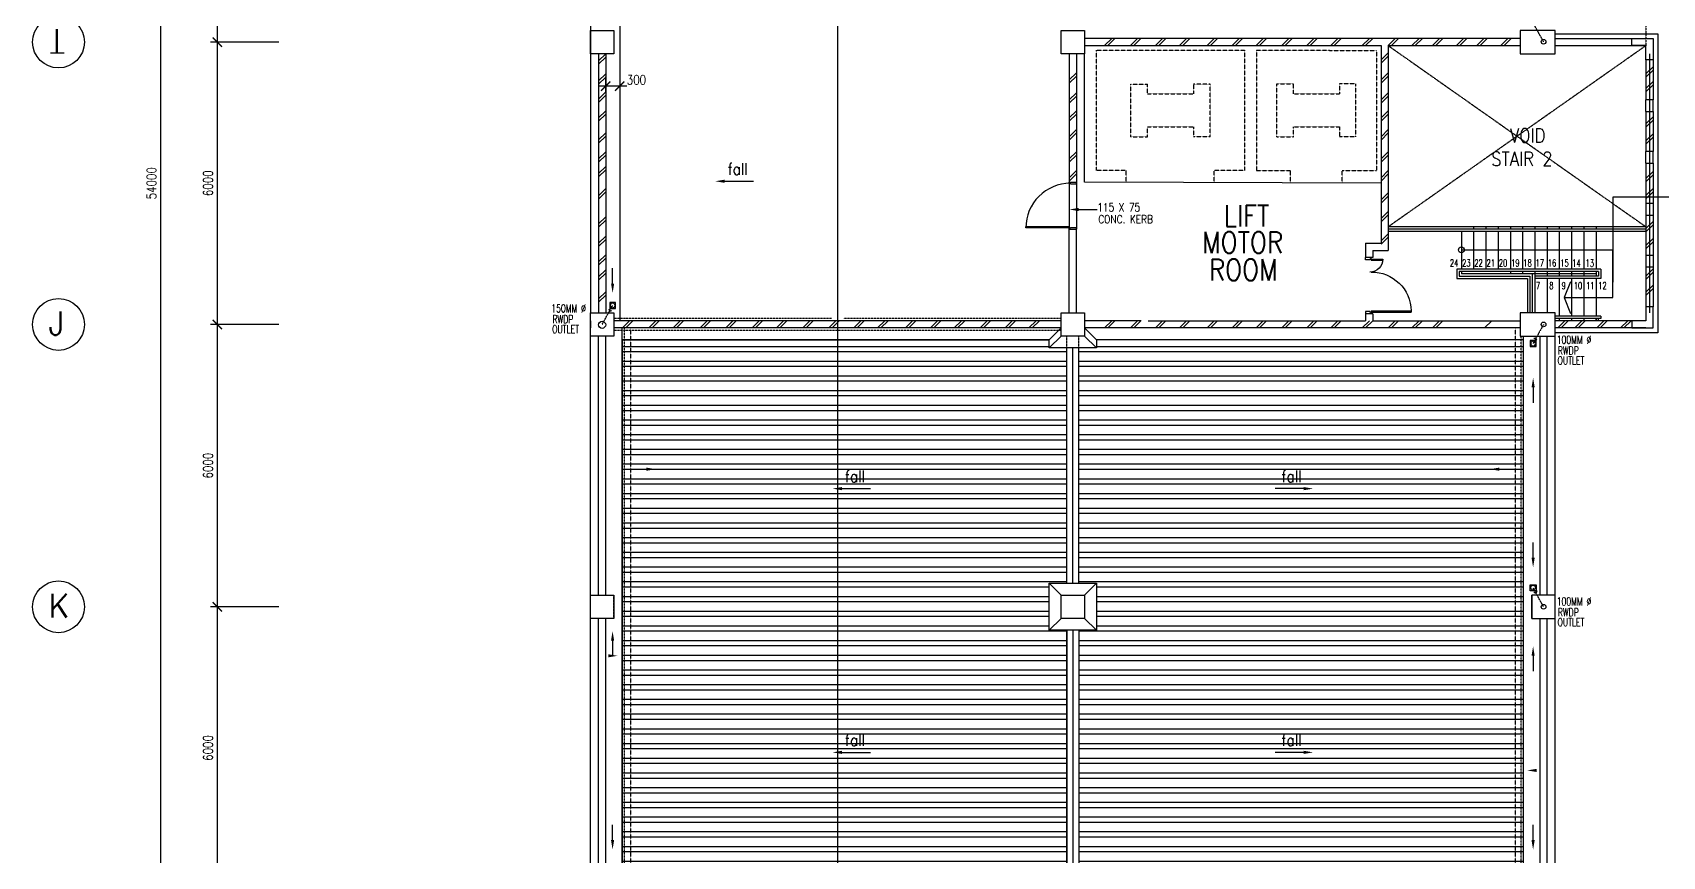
# Model space of a CAD drawing. Extents: x 2687779 to 2997471, y -863049 to -631414.
# Drawn here: x 2878404 to 2913029, y -825728 to -808222 of the extents above; entities that cross this region are included whole.
import ezdxf

# ---------------------------------------------------------------- set-up
doc = ezdxf.new("R2010")
doc.units = 0
doc.header["$LTSCALE"] = 10
doc.header["$MEASUREMENT"] = 0
doc.header["$PDMODE"] = 34
for name, pattern in [('DASHED', [0.75, 0.5, -0.25]), ('DIVIDE', [1.25, 0.5, -0.25, 0, -0.25, 0, -0.25]), ('HIDDEN', [0.375, 0.25, -0.125]), ('HIDDEN2', [0.1875, 0.125, -0.0625])]:
    doc.linetypes.add(name, pattern=pattern)
doc.layers.get('0').update_dxf_attribs({"linetype": 'CONTINUOUS'})
doc.layers.get('DEFPOINTS').update_dxf_attribs({"linetype": 'CONTINUOUS'})
for name, color, linetype in [('BEAM', 1, 'HIDDEN'), ('COL', 3, 'CONTINUOUS'), ('CORE-9', 7, 'CONTINUOUS'), ('DIM', 7, 'CONTINUOUS'), ('DR', 7, 'CONTINUOUS'), ('FIT', 5, 'CONTINUOUS'), ('FLASH', 35, 'CONTINUOUS'), ('GRID-T', 7, 'CONTINUOUS'), ('H', 1, 'CONTINUOUS'), ('hatch', 7, 'CONTINUOUS'), ('hatchb', 251, 'CONTINUOUS'), ('LINE', 7, 'CONTINUOUS'), ('PIPE', 5, 'DIVIDE'), ('R25', 5, 'CONTINUOUS'), ('rail', 1, 'CONTINUOUS'), ('ROOF', 7, 'CONTINUOUS'), ('RWDP', 145, 'CONTINUOUS'), ('SPEC', 7, 'CONTINUOUS'), ('stair', 7, 'CONTINUOUS'), ('T25', 7, 'CONTINUOUS'), ('T50', 3, 'CONTINUOUS'), ('WALL', 2, 'CONTINUOUS'), ('WIN', 5, 'CONTINUOUS')]:
    doc.layers.add(name, color=color, linetype=linetype)
doc.styles.add('ROMANS', font='romans.shx', dxfattribs={"width": 0.8, "height": 100})
doc.styles.get("Standard").update_dxf_attribs({"font": 'ROMANS.SHX'})
doc.dimstyles.new('STANDARD$0', dxfattribs={"dimscale": 0, "dimtxt": 8, "dimasz": 6, "dimexe": 1, "dimexo": 1, "dimgap": 3, "dimtad": 1, "dimdec": 0, "dimlfac": -1, "dimrnd": 1, "dimzin": 0, "dimdsep": 46, "dimtxsty": 'Standard', "dimcen": 0, "dimclrd": 5, "dimclre": 250, "dimadec": 0, "dimazin": 0, "dimtfac": 1, "dimtdec": 4, "dimtofl": 0, "dimtmove": 0, "dimatfit": 3, "dimfxl": 1, "dimtolj": 1, "dimtzin": 0, "dimarcsym": 0})
pattern_1 = [(0, (0, 0), (1e-13, 312.5), []), (0, (110.5, 110.5), (1e-13, 312.5), [])]

# ---------------------------------------------------------------- blocks, each defined once
blk = doc.blocks.new('_ARCHTICK')
at = {"color": 0, "linetype": 'ByBlock', "const_width": 0.15}
blk.add_lwpolyline([(-0.5, -0.5), (0.5, 0.5)], dxfattribs=at)
blk = doc.blocks.new('*D93')
at = {"layer": 'DEFPOINTS', "color": 0, "transparency": 16777216}
for p in [(2881131, -784424), (2883030, -784424), (2883030, -838424)]:
    blk.add_point(p, dxfattribs=at)
at = {"layer": 'DIM', "color": 7, "lineweight": -2, "transparency": 16777216}
for p, q in [((2882880, -784424), (2880981, -784424)), ((2881131, -838574), (2881131, -784274)), ((2882880, -838424), (2880981, -838424))]:
    blk.add_line(p, q, dxfattribs=at)
at = {"layer": 'DIM', "color": 7, "lineweight": -2, "transparency": 16777216, "xscale": 200, "yscale": 200, "zscale": 200}
for p, rotation in [((2881131, -784424), 90), ((2881131, -838424), 270)]:
    blk.add_blockref('_ARCHTICK', p, dxfattribs=dict(at, rotation=rotation))
at = {"layer": 'DIM', "color": 7, "transparency": 16777216, "insert": (2880931, -811424), "char_height": 200, "attachment_point": 5, "rotation": 90, "style": 'ROMANS'}
blk.add_mtext('\\A1;54000', dxfattribs=at)
blk = doc.blocks.new('*D96')
at = {"layer": 'DEFPOINTS', "color": 0, "transparency": 16777216}
for p in [(2882331, -820424), (2883788, -820424), (2883788, -826424)]:
    blk.add_point(p, dxfattribs=at)
at = {"layer": 'DIM', "color": 7, "lineweight": -2, "transparency": 16777216}
for p, q in [((2883638, -820424), (2882181, -820424)), ((2882331, -826574), (2882331, -820274)), ((2883638, -826424), (2882181, -826424))]:
    blk.add_line(p, q, dxfattribs=at)
at = {"layer": 'DIM', "color": 7, "lineweight": -2, "transparency": 16777216, "xscale": 200, "yscale": 200, "zscale": 200}
for p, rotation in [((2882331, -820424), 90), ((2882331, -826424), 270)]:
    blk.add_blockref('_ARCHTICK', p, dxfattribs=dict(at, rotation=rotation))
at = {"layer": 'DIM', "color": 7, "transparency": 16777216, "insert": (2882131, -823424), "char_height": 200, "attachment_point": 5, "rotation": 90, "style": 'ROMANS'}
blk.add_mtext('\\A1;6000', dxfattribs=at)
blk = doc.blocks.new('*D97')
at = {"layer": 'DEFPOINTS', "color": 0, "transparency": 16777216}
for p in [(2882331, -814424), (2883788, -814424), (2883788, -820424)]:
    blk.add_point(p, dxfattribs=at)
at = {"layer": 'DIM', "color": 7, "lineweight": -2, "transparency": 16777216}
for p, q in [((2882331, -820574), (2882331, -814274)), ((2883638, -814424), (2882181, -814424)), ((2883638, -820424), (2882181, -820424))]:
    blk.add_line(p, q, dxfattribs=at)
at = {"layer": 'DIM', "color": 7, "lineweight": -2, "transparency": 16777216, "xscale": 200, "yscale": 200, "zscale": 200}
for p, rotation in [((2882331, -814424), 90), ((2882331, -820424), 270)]:
    blk.add_blockref('_ARCHTICK', p, dxfattribs=dict(at, rotation=rotation))
at = {"layer": 'DIM', "color": 7, "transparency": 16777216, "insert": (2882131, -817424), "char_height": 200, "attachment_point": 5, "rotation": 90, "style": 'ROMANS'}
blk.add_mtext('\\A1;6000', dxfattribs=at)
blk = doc.blocks.new('*D98')
at = {"layer": 'DEFPOINTS', "color": 0, "transparency": 16777216}
for p in [(2882331, -808424), (2883788, -808424), (2883788, -814424)]:
    blk.add_point(p, dxfattribs=at)
at = {"layer": 'DIM', "color": 7, "lineweight": -2, "transparency": 16777216}
for p, q in [((2883638, -808424), (2882181, -808424)), ((2882331, -814574), (2882331, -808274)), ((2883638, -814424), (2882181, -814424))]:
    blk.add_line(p, q, dxfattribs=at)
at = {"layer": 'DIM', "color": 7, "lineweight": -2, "transparency": 16777216, "xscale": 200, "yscale": 200, "zscale": 200}
for p, rotation in [((2882331, -808424), 90), ((2882331, -814424), 270)]:
    blk.add_blockref('_ARCHTICK', p, dxfattribs=dict(at, rotation=rotation))
at = {"layer": 'DIM', "color": 7, "transparency": 16777216, "insert": (2882131, -811424), "char_height": 200, "attachment_point": 5, "rotation": 90, "style": 'ROMANS'}
blk.add_mtext('\\A1;6000', dxfattribs=at)
blk = doc.blocks.new('*D99')
at = {"layer": 'DEFPOINTS', "color": 0, "transparency": 16777216}
for p in [(2882331, -802424), (2883788, -802424), (2883788, -808424)]:
    blk.add_point(p, dxfattribs=at)
at = {"layer": 'DIM', "color": 7, "lineweight": -2, "transparency": 16777216}
for p, q in [((2883638, -802424), (2882181, -802424)), ((2882331, -808574), (2882331, -802274)), ((2883638, -808424), (2882181, -808424))]:
    blk.add_line(p, q, dxfattribs=at)
at = {"layer": 'DIM', "color": 7, "lineweight": -2, "transparency": 16777216, "xscale": 200, "yscale": 200, "zscale": 200}
for p, rotation in [((2882331, -802424), 90), ((2882331, -808424), 270)]:
    blk.add_blockref('_ARCHTICK', p, dxfattribs=dict(at, rotation=rotation))
at = {"layer": 'DIM', "color": 7, "transparency": 16777216, "insert": (2882131, -805424), "char_height": 200, "attachment_point": 5, "rotation": 90, "style": 'ROMANS'}
blk.add_mtext('\\A1;6000', dxfattribs=at)
blk = doc.blocks.new('*D145')
at = {"layer": 'DEFPOINTS', "color": 0, "transparency": 16777216}
for p in [(2890579, -809013), (2890879, -809013), (2890579, -809361)]:
    blk.add_point(p, dxfattribs=at)
at = {"layer": 'DIM', "color": 7, "lineweight": -2, "transparency": 16777216}
for p, q in [((2890579, -809163), (2890579, -809511)), ((2890879, -809163), (2890879, -809511)), ((2891029, -809361), (2890429, -809361))]:
    blk.add_line(p, q, dxfattribs=at)
at = {"layer": 'DIM', "color": 7, "lineweight": -2, "transparency": 16777216, "xscale": 200, "yscale": 200, "zscale": 200, "rotation": 180}
blk.add_blockref('_ARCHTICK', (2890579, -809361), dxfattribs=at)
at = {"layer": 'DIM', "color": 7, "lineweight": -2, "transparency": 16777216, "xscale": 200, "yscale": 200, "zscale": 200}
blk.add_blockref('_ARCHTICK', (2890879, -809361), dxfattribs=at)
at = {"layer": 'DIM', "color": 7, "transparency": 16777216, "insert": (2891233, -809227), "char_height": 200, "attachment_point": 5, "style": 'ROMANS'}
blk.add_mtext('\\A1;300', dxfattribs=at)
blk = doc.blocks.new('100FT')
at = {"layer": 'PIPE', "linetype": 'Continuous'}
blk.add_circle((0, 0), 50, dxfattribs=at)
blk = doc.blocks.new('A$C7CE3714C')
at = {"layer": 'FIT'}
blk.add_lwpolyline([(0, 0), (126, 0), (126, 126), (0, 126)], close=True, dxfattribs=at)
at = {"layer": 'FIT', "xscale": -1}
blk.add_blockref('100FT', (63, 66), dxfattribs=at)
blk = doc.blocks.new('D1200')
at = {"layer": 'DR', "color": 7}
for p, q in [((37, 115), (37, 965)), ((62, 115), (62, 965)), ((1138, 115), (1138, 364)), ((1163, 115), (1163, 365)), ((0, 115), (37, 115)), ((37, 115), (37, 90)), ((62, 115), (37, 115)), ((37, 90), (50, 90)), ((50, 90), (50, 0)), ((1138, 115), (1163, 115)), ((1150, 90), (1150, 0)), ((1150, 90), (1163, 90)), ((1163, 115), (1163, 90)), ((1163, 115), (1200, 115))]:
    blk.add_line(p, q, dxfattribs=at)
blk.add_arc((1163, 90), 275, 90, 180, dxfattribs=at)
at = {"layer": 'WIN', "color": 7}
for p, q in [((62, 965), (37, 965)), ((62, 965), (62, 965)), ((50, 0), (0, 0)), ((1150, 0), (1200, 0))]:
    blk.add_line(p, q, dxfattribs=at)
blk.add_arc((50, 125), 840, 359.3227, 89.147, dxfattribs=at)

msp = doc.modelspace()

# ---------------------------------------------------------------- hatches: boundary and pattern name
at = {"layer": 'hatch'}
h = msp.add_hatch(dxfattribs=at)
h.set_pattern_fill('STEEL', color=8, scale=2500, angle=315, style=0)
h.set_pattern_definition(pattern_1)
edge = h.paths.add_edge_path()
edge.add_line((2900379.5, -819924.1), (2900379.5, -814924.1))
edge.add_line((2900379.5, -814924.1), (2900004.5, -814924.1))
edge.add_line((2900004.5, -814924.1), (2900004.5, -814749.1))
edge.add_line((2900004.5, -814749.1), (2890929.5, -814749.1))
edge.add_line((2890929.5, -814749.1), (2890929.5, -838099.1))
edge.add_line((2890929.5, -838099.1), (2900004.5, -838099.1))
edge.add_line((2900004.5, -838099.1), (2900004.5, -837924.1))
edge.add_line((2900004.5, -837924.1), (2900379.5, -837924.1))
edge.add_line((2900379.5, -837924.1), (2900379.5, -832924.1))
edge.add_line((2900379.5, -832924.1), (2900004.5, -832924.1))
edge.add_line((2900004.5, -832924.1), (2900004.5, -831924.1))
edge.add_line((2900004.5, -831924.1), (2900379.5, -831924.1))
edge.add_line((2900379.5, -831924.1), (2900379.5, -826924.1))
edge.add_line((2900379.5, -826924.1), (2900004.5, -826924.1))
edge.add_line((2900004.5, -826924.1), (2900004.5, -825924.1))
edge.add_line((2900004.5, -825924.1), (2900379.5, -825924.1))
edge.add_line((2900379.5, -825924.1), (2900379.5, -820924.1))
edge.add_line((2900379.5, -820924.1), (2900004.5, -820924.1))
edge.add_line((2900004.5, -820924.1), (2900004.5, -819924.1))
edge.add_line((2900004.5, -819924.1), (2900379.5, -819924.1))
edge.add_line((2900379.5, -819924.1), (2900379.5, -814924.1))
h = msp.add_hatch(dxfattribs=at)
h.set_pattern_fill('STEEL', color=8, scale=2500, angle=315, style=0)
h.set_pattern_definition(pattern_1)
edge = h.paths.add_edge_path()
edge.add_line((2900629.5, -819924.1), (2900629.5, -814924.1))
edge.add_line((2900629.5, -814924.1), (2901004.5, -814924.1))
edge.add_line((2901004.5, -814924.1), (2901004.5, -814749.1))
edge.add_line((2901004.5, -814749.1), (2910079.5, -814749.1))
edge.add_line((2910079.5, -814749.1), (2910079.5, -838099.1))
edge.add_line((2910079.5, -838099.1), (2901004.5, -838099.1))
edge.add_line((2901004.5, -838099.1), (2901004.5, -837924.1))
edge.add_line((2901004.5, -837924.1), (2900629.5, -837924.1))
edge.add_line((2900629.5, -837924.1), (2900629.5, -832924.1))
edge.add_line((2900629.5, -832924.1), (2901004.5, -832924.1))
edge.add_line((2901004.5, -832924.1), (2901004.5, -831924.1))
edge.add_line((2901004.5, -831924.1), (2900629.5, -831924.1))
edge.add_line((2900629.5, -831924.1), (2900629.5, -826924.1))
edge.add_line((2900629.5, -826924.1), (2901004.5, -826924.1))
edge.add_line((2901004.5, -826924.1), (2901004.5, -825924.1))
edge.add_line((2901004.5, -825924.1), (2900629.5, -825924.1))
edge.add_line((2900629.5, -825924.1), (2900629.5, -820924.1))
edge.add_line((2900629.5, -820924.1), (2901004.5, -820924.1))
edge.add_line((2901004.5, -820924.1), (2901004.5, -819924.1))
edge.add_line((2901004.5, -819924.1), (2900629.5, -819924.1))
edge.add_line((2900629.5, -819924.1), (2900629.5, -814924.1))

# ---------------------------------------------------------------- linework, layer by layer
at = {"color": 7}
msp.add_line((2900629.5, -811981.8), (2901018.4, -811981.8), dxfattribs=at)
for p, q in [((2911976.6, -813854.1), (2911976.6, -812839.2)), ((2910942.5, -813854.1), (2911976.6, -813854.1))]:
    msp.add_line(p, q)
at = {"color": 5, "linetype": 'HIDDEN2'}
for p, q in [((2900379.5, -814924.1), (2900379.5, -814674.1)), ((2900629.5, -814924.1), (2900629.5, -814674.1))]:
    msp.add_line(p, q, dxfattribs=at)
at = {"linetype": 'Continuous'}
for p, q in [((2900379.5, -819924.1), (2900379.5, -814924.1)), ((2900629.5, -819924.1), (2900629.5, -814924.1)), ((2900379.5, -820924.1), (2900379.5, -825924.1)), ((2900629.5, -820924.1), (2900629.5, -825924.1))]:
    msp.add_line(p, q, dxfattribs=at)
at = {"color": 2, "linetype": 'Continuous'}
for p, q in [((2900504.5, -819924.1), (2900504.5, -814924.1)), ((2900504.5, -820924.1), (2900504.5, -825924.1))]:
    msp.add_line(p, q, dxfattribs=at)
at = {"color": 7}
msp.add_solid([(2900629.5, -812015.1), (2900629.5, -811948.5), (2900429.5, -811981.8)], dxfattribs=at)
at = {"layer": 'BEAM', "color": 5, "linetype": 'Continuous'}
for p, q in [((2890254.5, -790674.1), (2890254.5, -814174.1)), ((2890254.5, -838174.1), (2890254.5, -814674.1))]:
    msp.add_line(p, q, dxfattribs=at)
at = {"layer": 'BEAM'}
for p, q in [((2895379.5, -814299.1), (2890754.5, -814299.1)), ((2900254.5, -814299.1), (2895629.5, -814299.1)), ((2900254.5, -814549.1), (2890754.5, -814549.1))]:
    msp.add_line(p, q, dxfattribs=at)
at = {"layer": 'BEAM', "color": 8, "linetype": 'DASHED'}
for p, q in [((2891104.5, -814499.1), (2891104.5, -838349.1)), ((2909904.5, -814499.1), (2909904.5, -838349.1))]:
    msp.add_line(p, q, dxfattribs=at)
at = {"layer": 'COL'}
msp.add_line((2890254.5, -814349.1), (2890254.5, -814499.1), dxfattribs=at)
for points in [[(2890254.5, -808174.1), (2890754.5, -808174.1), (2890754.5, -808674.1), (2890254.5, -808674.1)], [(2900254.5, -808174.1), (2900754.5, -808174.1), (2900754.5, -808674.1), (2900254.5, -808674.1)], [(2910754.5, -808174.1), (2910004.5, -808174.1), (2910004.5, -808674.1), (2910754.5, -808674.1)], [(2890254.5, -814174.1), (2890754.5, -814174.1), (2890754.5, -814674.1), (2890254.5, -814674.1)], [(2900254.5, -814174.1), (2900754.5, -814174.1), (2900754.5, -814674.1), (2900254.5, -814674.1)], [(2910754.5, -814174.1), (2910004.5, -814174.1), (2910004.5, -814674.1), (2910754.5, -814674.1)], [(2910754.5, -814174.1), (2910004.5, -814174.1), (2910004.5, -814674.1), (2910754.5, -814674.1)], [(2890754.5, -820174.1), (2890754.5, -820674.1), (2890254.5, -820674.1), (2890254.5, -820174.1)], [(2900254.5, -820174.1), (2900754.5, -820174.1), (2900754.5, -820674.1), (2900254.5, -820674.1)]]:
    msp.add_lwpolyline(points, close=True, dxfattribs=at)
for points in [[(2912379.5, -808349.1), (2912829.5, -808349.1), (2912829.5, -808799.1), (2912679.5, -808799.1), (2912679.5, -808499.1), (2912379.5, -808499.1), (2912379.5, -808349.1)], [(2912379.5, -814499.1), (2912829.5, -814499.1), (2912829.5, -814049.1), (2912679.5, -814049.1), (2912679.5, -814349.1), (2912379.5, -814349.1), (2912379.5, -814499.1)], [(2900254.5, -820174.1), (2900254.5, -820174.1)], [(2900754.5, -820174.1), (2900754.5, -820174.1)], [(2910579.5, -820174.1), (2910254.5, -820174.1), (2910254.5, -820674.1), (2910579.5, -820674.1)], [(2910254.5, -820674.1), (2910254.5, -820174.1)], [(2910579.5, -820674.1), (2910754.5, -820674.1), (2910754.5, -820174.1), (2910579.5, -820174.1)], [(2910254.5, -820674.1), (2910254.5, -820674.1)]]:
    msp.add_lwpolyline(points, dxfattribs=at)
at = {"layer": 'COL', "color": 2}
msp.add_lwpolyline([(2890429.5, -820674.1), (2890254.5, -820674.1), (2890254.5, -820174.1), (2890429.5, -820174.1)], dxfattribs=at)
at = {"layer": 'COL', "color": 1, "linetype": 'HIDDEN2'}
for points in [[(2890579.5, -820174.1), (2890754.5, -820174.1), (2890754.5, -820674.1), (2890579.5, -820674.1)], [(2890754.5, -820674.1), (2890754.5, -820174.1)], [(2890754.5, -820674.1), (2890754.5, -820674.1)]]:
    msp.add_lwpolyline(points, dxfattribs=at)
at = {"layer": 'CORE-9', "color": 1, "linetype": 'DASHED'}
for p, q in [((2901004.5, -808598.2), (2904154.5, -808598.7)), ((2901004.5, -811153.1), (2901004.5, -808598.2)), ((2904154.5, -808598.3), (2904154.5, -811153.1)), ((2904404.5, -808598.7), (2904404.5, -811153.1)), ((2904404.5, -808598.7), (2906954.5, -808599.1)), ((2906954.5, -808599.1), (2906954.1, -811153.5)), ((2901739.6, -809315.8), (2902089.6, -809315.8)), ((2901739.6, -810435.8), (2901739.6, -809315.8)), ((2902089.6, -809525.8), (2902089.6, -809315.8)), ((2902089.6, -809525.8), (2903069.6, -809525.8)), ((2903069.6, -809315.8), (2903069.6, -809525.8)), ((2903419.6, -809315.8), (2903069.6, -809315.8)), ((2903419.6, -810435.8), (2903419.6, -809315.8)), ((2904839.5, -809314.1), (2905189.5, -809314.1)), ((2904839.5, -810434.1), (2904839.5, -809314.1)), ((2905189.5, -809524.1), (2905189.5, -809314.1)), ((2905189.5, -809524.1), (2906169.5, -809524.1)), ((2906169.5, -809314.1), (2906169.5, -809524.1)), ((2906519.5, -809314.1), (2906169.5, -809314.1)), ((2906519.5, -810434.1), (2906519.5, -809314.1)), ((2901739.6, -810435.8), (2902089.6, -810435.8)), ((2902089.6, -810435.8), (2902089.6, -810225.8)), ((2902089.6, -810225.8), (2903069.6, -810225.8)), ((2903069.6, -810225.8), (2903069.6, -810435.8)), ((2903419.6, -810435.8), (2903069.6, -810435.8)), ((2904839.5, -810434.1), (2905189.5, -810434.1)), ((2905189.5, -810434.1), (2905189.5, -810224.1)), ((2905189.5, -810224.1), (2906169.5, -810224.1)), ((2906169.5, -810224.1), (2906169.5, -810434.1)), ((2906519.5, -810434.1), (2906169.5, -810434.1)), ((2901654.5, -811153.1), (2901004.5, -811153.1)), ((2901639, -811403.1), (2901639, -811153.1)), ((2904154.5, -811153.1), (2903504.5, -811153.1)), ((2903504.5, -811403.1), (2903504.5, -811153.1)), ((2904404.5, -811153.1), (2905127.7, -811153.2)), ((2905127.7, -811403.1), (2905127.7, -811153.1)), ((2906227.7, -811403.1), (2906227.7, -811153.4)), ((2906227.7, -811153.4), (2906954.1, -811153.5))]:
    msp.add_line(p, q, dxfattribs=at)
at = {"layer": 'FLASH'}
for p, q in [((2900004.5, -814749.1), (2900254.5, -814499.1)), ((2900004.5, -814924.1), (2900254.5, -814674.1)), ((2901004.5, -814749.1), (2900754.5, -814499.1)), ((2901004.5, -814924.1), (2900754.5, -814674.1)), ((2890929.5, -814749.1), (2900004.5, -814749.1)), ((2910079.5, -814749.1), (2901004.5, -814749.1)), ((2900004.5, -819924.1), (2900254.5, -820174.1)), ((2901004.5, -819924.1), (2900754.5, -820174.1)), ((2900004.5, -820924.1), (2900254.5, -820674.1)), ((2901004.5, -820924.1), (2900754.5, -820674.1))]:
    msp.add_line(p, q, dxfattribs=at)
msp.add_lwpolyline([(2901004.5, -814749.1), (2901004.5, -814924.1), (2900004.5, -814924.1), (2900004.5, -814749.1)], dxfattribs=at)
msp.add_lwpolyline([(2900004.5, -819924.1), (2901004.5, -819924.1), (2901004.5, -820924.1), (2900004.5, -820924.1)], close=True, dxfattribs=at)
at = {"layer": 'GRID-T', "color": 3}
msp.add_line((2878782.3, -808652.2), (2879078, -808652.2), dxfattribs=at)
at = {"layer": 'GRID-T', "color": 7}
for centre in [(2878954.5, -808424.1), (2878954.5, -814424.1), (2878954.5, -820424.1)]:
    msp.add_circle(centre, 550, dxfattribs=at)
at = {"layer": 'H'}
for p, q in [((2901179.1, -808497.1), (2901329.1, -808347.1)), ((2901249.8, -808497.1), (2901399.8, -808347.1)), ((2901729.2, -808497.1), (2901879.2, -808347.1)), ((2901799.9, -808497.1), (2901949.9, -808347.1)), ((2902258.5, -808497.1), (2902408.5, -808347.1)), ((2902329.2, -808497.1), (2902479.2, -808347.1)), ((2902767, -808497.1), (2902917, -808347.1)), ((2902837.8, -808497.1), (2902987.8, -808347.1)), ((2903358.1, -808497.1), (2903508.1, -808347.1)), ((2903428.8, -808497.1), (2903578.8, -808347.1)), ((2903887.4, -808497.1), (2904037.4, -808347.1)), ((2903958.1, -808497.1), (2904108.1, -808347.1)), ((2904396, -808497.1), (2904546, -808347.1)), ((2904466.7, -808497.1), (2904616.7, -808347.1)), ((2904944.7, -808497.1), (2905094.7, -808347.1)), ((2905015.4, -808497.1), (2905165.4, -808347.1)), ((2905474.1, -808497.1), (2905624.1, -808347.1)), ((2905544.8, -808497.1), (2905694.8, -808347.1)), ((2905982.6, -808497.1), (2906132.6, -808347.1)), ((2906053.3, -808497.1), (2906203.3, -808347.1)), ((2906653.7, -808497.1), (2906803.7, -808347.1)), ((2906724.4, -808497.1), (2906874.4, -808347.1)), ((2907200.5, -808497.1), (2907350.5, -808347.1)), ((2907271.2, -808497.1), (2907421.2, -808347.1)), ((2907709.1, -808497.1), (2907859.1, -808347.1)), ((2907779.8, -808497.1), (2907929.8, -808347.1)), ((2908144.4, -808497.1), (2908294.4, -808347.1)), ((2908215.1, -808497.1), (2908365.1, -808347.1)), ((2908653, -808497.1), (2908803, -808347.1)), ((2908723.7, -808497.1), (2908873.7, -808347.1)), ((2909088.3, -808497.1), (2909238.3, -808347.1)), ((2909159, -808497.1), (2909309, -808347.1)), ((2909596.9, -808497.1), (2909746.9, -808347.1)), ((2909667.6, -808497.1), (2909817.6, -808347.1)), ((2890429.5, -808824.1), (2890579.5, -808674.1)), ((2890429.5, -808894.8), (2890579.5, -808744.8)), ((2907054.5, -808800), (2907204.5, -808650)), ((2907054.5, -808870.7), (2907204.5, -808720.7)), ((2890429.5, -809249.3), (2890579.5, -809099.3)), ((2890429.5, -809320), (2890579.5, -809170)), ((2900429.5, -809225.1), (2900579.5, -809075.1)), ((2900429.5, -809295.8), (2900579.5, -809145.8)), ((2907054.5, -809225.1), (2907204.5, -809075.1)), ((2907054.5, -809295.8), (2907204.5, -809145.8)), ((2912679.5, -809098), (2912829.5, -808948)), ((2912679.5, -809168.7), (2912829.5, -809018.7)), ((2890429.5, -809633.5), (2890579.5, -809483.5)), ((2900429.5, -809650.3), (2900579.5, -809500.3)), ((2907054.5, -809650.3), (2907204.5, -809500.3)), ((2912679.5, -809411.4), (2912829.5, -809261.4)), ((2912679.5, -809482.1), (2912829.5, -809332.1)), ((2890429.5, -809704.2), (2890579.5, -809554.2)), ((2900429.5, -809721), (2900579.5, -809571)), ((2907054.5, -809721), (2907204.5, -809571)), ((2890429.5, -810033.5), (2890579.5, -809883.5)), ((2890429.5, -810104.2), (2890579.5, -809954.2)), ((2900429.5, -810034.5), (2900579.5, -809884.5)), ((2900429.5, -810105.2), (2900579.5, -809955.2)), ((2907054.5, -810034.5), (2907204.5, -809884.5)), ((2907054.5, -810105.2), (2907204.5, -809955.2)), ((2912679.5, -810159.1), (2912829.5, -810009.1)), ((2912679.5, -810229.8), (2912829.5, -810079.8)), ((2890429.5, -810504.2), (2890579.5, -810354.2)), ((2890429.5, -810574.9), (2890579.5, -810424.9)), ((2900429.5, -810434.5), (2900579.5, -810284.5)), ((2900429.5, -810505.2), (2900579.5, -810355.2)), ((2907054.5, -810434.5), (2907204.5, -810284.5)), ((2907054.5, -810505.2), (2907204.5, -810355.2)), ((2912679.5, -810520), (2912829.5, -810370)), ((2912679.5, -810590.7), (2912829.5, -810440.7)), ((2890429.5, -810904.2), (2890579.5, -810754.2)), ((2890429.5, -810974.9), (2890579.5, -810824.9)), ((2900429.5, -810905.2), (2900579.5, -810755.2)), ((2900429.5, -810975.9), (2900579.5, -810825.9)), ((2907054.5, -810905.2), (2907204.5, -810755.2)), ((2907054.5, -810975.9), (2907204.5, -810825.9)), ((2890429.5, -811217.6), (2890579.5, -811067.6)), ((2890429.5, -811288.4), (2890579.5, -811138.4)), ((2900429.5, -811305.2), (2900579.5, -811155.2)), ((2900429.5, -811375.9), (2900579.5, -811225.9)), ((2907054.5, -811305.2), (2907204.5, -811155.2)), ((2907054.5, -811375.9), (2907204.5, -811225.9)), ((2912679.5, -811321.9), (2912829.5, -811171.9)), ((2912679.5, -811392.7), (2912829.5, -811242.7)), ((2890429.5, -811688.4), (2890579.5, -811538.4)), ((2912679.5, -811682.8), (2912829.5, -811532.8)), ((2912679.5, -811753.5), (2912829.5, -811603.5)), ((2890429.5, -811759.1), (2890579.5, -811609.1)), ((2907054.5, -811775.9), (2907204.5, -811625.9)), ((2907054.5, -811846.6), (2907204.5, -811696.6)), ((2890429.5, -812289.1), (2890579.5, -812139.1)), ((2890429.5, -812359.8), (2890579.5, -812209.8)), ((2907054.5, -812175.9), (2907204.5, -812025.9)), ((2907054.5, -812246.6), (2907204.5, -812096.6)), ((2912679.5, -812387.9), (2912829.5, -812237.9)), ((2890429.5, -812696.8), (2890579.5, -812546.8)), ((2890429.5, -812767.6), (2890579.5, -812617.6)), ((2907054.5, -812646.6), (2907204.5, -812496.6)), ((2907054.5, -812717.3), (2907204.5, -812567.3)), ((2912679.5, -812458.6), (2912829.5, -812308.6)), ((2912679.5, -812748.8), (2912829.5, -812598.8)), ((2890429.5, -813096.8), (2890579.5, -812946.8)), ((2912679.5, -812819.5), (2912829.5, -812669.5)), ((2890429.5, -813167.6), (2890579.5, -813017.6)), ((2890429.5, -813410.3), (2890579.5, -813260.3)), ((2890429.5, -813481), (2890579.5, -813331)), ((2912679.5, -813394.5), (2912829.5, -813244.5)), ((2912679.5, -813465.3), (2912829.5, -813315.3)), ((2912679.5, -813737.4), (2912829.5, -813587.4)), ((2912679.5, -813808.1), (2912829.5, -813658.1)), ((2890429.5, -813881), (2890579.5, -813731)), ((2890429.5, -813951.7), (2890579.5, -813801.7)), ((2890935.4, -814497.1), (2891085.4, -814347.1)), ((2891006.1, -814497.1), (2891156.1, -814347.1)), ((2891495.8, -814497.1), (2891645.8, -814347.1)), ((2891566.5, -814497.1), (2891716.5, -814347.1)), ((2892014.8, -814497.1), (2892164.8, -814347.1)), ((2892085.5, -814497.1), (2892235.5, -814347.1)), ((2892586, -814497.1), (2892736, -814347.1)), ((2892656.7, -814497.1), (2892806.7, -814347.1)), ((2893128.7, -814497.1), (2893278.7, -814347.1)), ((2893199.4, -814497.1), (2893349.4, -814347.1)), ((2893689.2, -814497.1), (2893839.2, -814347.1)), ((2893759.9, -814497.1), (2893909.9, -814347.1)), ((2894208.1, -814497.1), (2894358.1, -814347.1)), ((2894278.8, -814497.1), (2894428.8, -814347.1)), ((2894768.6, -814497.1), (2894918.6, -814347.1)), ((2894839.3, -814497.1), (2894989.3, -814347.1)), ((2895318.7, -814497.1), (2895468.7, -814347.1)), ((2895389.4, -814497.1), (2895539.4, -814347.1)), ((2895848, -814497.1), (2895998, -814347.1)), ((2895918.7, -814497.1), (2896068.7, -814347.1)), ((2896356.6, -814497.1), (2896506.6, -814347.1)), ((2896427.3, -814497.1), (2896577.3, -814347.1)), ((2896947.6, -814497.1), (2897097.6, -814347.1)), ((2897018.3, -814497.1), (2897168.3, -814347.1)), ((2897476.9, -814497.1), (2897626.9, -814347.1)), ((2897547.7, -814497.1), (2897697.7, -814347.1)), ((2897985.5, -814497.1), (2898135.5, -814347.1)), ((2898056.2, -814497.1), (2898206.2, -814347.1)), ((2898534.2, -814497.1), (2898684.2, -814347.1)), ((2898604.9, -814497.1), (2898754.9, -814347.1)), ((2899063.6, -814497.1), (2899213.6, -814347.1)), ((2899134.3, -814497.1), (2899284.3, -814347.1)), ((2899572.1, -814497.1), (2899722.1, -814347.1)), ((2899642.8, -814497.1), (2899792.8, -814347.1)), ((2901179.1, -814497.1), (2901329.1, -814347.1)), ((2901249.8, -814497.1), (2901399.8, -814347.1)), ((2901729.2, -814497.1), (2901879.2, -814347.1)), ((2901799.9, -814497.1), (2901949.9, -814347.1)), ((2902258.5, -814497.1), (2902408.5, -814347.1)), ((2902329.2, -814497.1), (2902479.2, -814347.1)), ((2902767, -814497.1), (2902917, -814347.1)), ((2902837.8, -814497.1), (2902987.8, -814347.1)), ((2903358.1, -814497.1), (2903508.1, -814347.1)), ((2903428.8, -814497.1), (2903578.8, -814347.1)), ((2903887.4, -814497.1), (2904037.4, -814347.1)), ((2903958.1, -814497.1), (2904108.1, -814347.1)), ((2904396, -814497.1), (2904546, -814347.1)), ((2904466.7, -814497.1), (2904616.7, -814347.1)), ((2904944.7, -814497.1), (2905094.7, -814347.1)), ((2905015.4, -814497.1), (2905165.4, -814347.1)), ((2905474.1, -814497.1), (2905624.1, -814347.1)), ((2905544.8, -814497.1), (2905694.8, -814347.1)), ((2905982.6, -814497.1), (2906132.6, -814347.1)), ((2906053.3, -814497.1), (2906203.3, -814347.1)), ((2906653.7, -814497.1), (2906803.7, -814347.1)), ((2906724.4, -814497.1), (2906874.4, -814347.1)), ((2907200.5, -814497.1), (2907350.5, -814347.1)), ((2907271.2, -814497.1), (2907421.2, -814347.1)), ((2907709.1, -814497.1), (2907859.1, -814347.1)), ((2907779.8, -814497.1), (2907929.8, -814347.1)), ((2908144.4, -814497.1), (2908294.4, -814347.1)), ((2908215.1, -814497.1), (2908365.1, -814347.1)), ((2909253, -814497.1), (2909403, -814347.1)), ((2910806.9, -814497.1), (2910956.9, -814347.1)), ((2910877.6, -814497.1), (2911027.6, -814347.1)), ((2911167.3, -814497.1), (2911317.3, -814347.1)), ((2911238, -814497.1), (2911388, -814347.1)), ((2911633.9, -814497.1), (2911783.9, -814347.1)), ((2911704.6, -814497.1), (2911854.6, -814347.1)), ((2912142.5, -814497.1), (2912292.5, -814347.1)), ((2912213.2, -814497.1), (2912363.2, -814347.1))]:
    msp.add_line(p, q, dxfattribs=at)
at = {"layer": 'hatchb', "color": 8, "linetype": 'Continuous'}
msp.add_lwpolyline([(2900379.5, -819924.1), (2900379.5, -814924.1), (2900004.5, -814924.1), (2900004.5, -814749.1), (2890929.5, -814749.1), (2890929.5, -838099.1), (2900004.5, -838099.1), (2900004.5, -837924.1), (2900379.5, -837924.1), (2900379.5, -832924.1), (2900004.5, -832924.1), (2900004.5, -831924.1), (2900379.5, -831924.1), (2900379.5, -826924.1), (2900004.5, -826924.1), (2900004.5, -825924.1), (2900379.5, -825924.1), (2900379.5, -820924.1), (2900004.5, -820924.1), (2900004.5, -819924.1), (2900379.5, -819924.1), (2900379.5, -814924.1)], dxfattribs=at)
at = {"layer": 'LINE', "color": 7, "linetype": 'Continuous'}
for points in [[(2891444.2, -817533.3), (2891444.2, -817466.7), (2891644.2, -817500)], [(2909564.7, -817533.3), (2909564.7, -817466.7), (2909364.7, -817500)], [(2890632.7, -821432), (2890632.7, -821498.7), (2890832.7, -821465.4)], [(2910355.7, -823934.3), (2910355.7, -823867.7), (2910155.7, -823901)]]:
    msp.add_solid(points, dxfattribs=at)
at = {"layer": 'R25', "color": 7}
for p, q in [((2900429.5, -811424.5), (2900429.5, -811399.1)), ((2900429.5, -811424.1), (2900454.5, -811424.1)), ((2900454.5, -811437.1), (2900454.5, -811424.1)), ((2900454.5, -811437.1), (2900579.5, -811437.1)), ((2900579.5, -811437.1), (2900579.5, -811399.1)), ((2900429.5, -812349.1), (2899504.5, -812349.1)), ((2899504.5, -812374.1), (2899504.5, -812349.1)), ((2900429.5, -812374.1), (2899504.5, -812374.1)), ((2900429.5, -812349.1), (2900429.5, -812374.1)), ((2900429.5, -812399.1), (2900429.5, -812374.1)), ((2900429.5, -812374.1), (2900454.5, -812374.1)), ((2900454.5, -812361.1), (2900579.5, -812361.1)), ((2900454.5, -812374.1), (2900454.5, -812361.1)), ((2900579.5, -812399.1), (2900579.5, -812361.1))]:
    msp.add_line(p, q, dxfattribs=at)
msp.add_arc((2900454.5, -812374.1), 950, 90, 180, dxfattribs=at)
at = {"layer": 'rail', "color": 203}
for p, q in [((2912679.5, -812399.1), (2907204.5, -812399.1)), ((2912679.5, -812449.1), (2907204.5, -812449.1)), ((2911719.1, -813249.1), (2908659.6, -813249.1)), ((2908659.6, -813249.1), (2908659.6, -813449.1)), ((2911669.1, -813299.1), (2908709.1, -813299.1)), ((2908709.6, -813299.1), (2908709.6, -813399.1)), ((2911669.1, -813299.1), (2911669.1, -813399.1)), ((2911719.1, -813249.1), (2911719.1, -813449.1)), ((2908659.6, -813449.1), (2910164.1, -813449.1)), ((2908709.6, -813399.1), (2910214.1, -813399.1)), ((2910164.1, -813449.1), (2910164.1, -814174.1)), ((2910214.1, -813399.1), (2910214.1, -814174.1)), ((2911669.1, -813399.1), (2910319.1, -813399.1)), ((2911719.1, -813449.1), (2910319.1, -813449.1)), ((2911719.5, -814249.1), (2910754.5, -814249.1)), ((2911719.5, -814299.1), (2910754.5, -814299.1)), ((2911614.1, -814299.1), (2911614.1, -814349.1)), ((2911664.1, -814299.1), (2911664.1, -814349.1)), ((2911719.5, -814249.1), (2911719.5, -814299.1))]:
    msp.add_line(p, q, dxfattribs=at)
at = {"layer": 'ROOF', "color": 1, "linetype": 'Continuous'}
for p, q in [((2900754.5, -811403.1), (2900754.5, -808674)), ((2907054.5, -811424.1), (2900754.5, -811403.1)), ((2910754.5, -838174.1), (2910754.5, -814674.1))]:
    msp.add_line(p, q, dxfattribs=at)
at = {"layer": 'ROOF', "color": 31, "linetype": 'Continuous'}
for p, q in [((2890929.5, -838174.1, 0), (2890929.5, -814499.1, 0)), ((2910079.5, -838174.1, 0), (2910079.5, -814674.1, 0))]:
    msp.add_line(p, q, dxfattribs=at)
at = {"layer": 'RWDP', "color": 142, "linetype": 'HIDDEN'}
for p, q in [((2910504.5, -808416), (2910281.2, -808012.1)), ((2890504.5, -814424.1), (2890727.8, -814020.2))]:
    msp.add_line(p, q, dxfattribs=at)
at = {"layer": 'RWDP', "color": 142}
msp.add_lwpolyline([(2890649.8, -814095.1), (2890664.3, -814143.1), (2890709.7, -814129.3)], dxfattribs=at)
at = {"layer": 'RWDP', "color": 11}
msp.add_circle((2890504.5, -814432.2), 75, dxfattribs=at)
at = {"layer": 'SPEC', "color": 7}
for p, q in [((2893107.5, -811381), (2893717.5, -811381)), ((2895599, -817913.5), (2896209, -817913.5)), ((2905410, -817913.5), (2904800, -817913.5)), ((2895599, -823517.4), (2896209, -823517.4)), ((2905410, -823517.4), (2904800, -823517.4))]:
    msp.add_line(p, q, dxfattribs=at)
for points in [[(2893107.5, -811414.3), (2893107.5, -811347.7), (2892907.5, -811381)], [(2895599, -817946.8), (2895599, -817880.1), (2895399, -817913.5)], [(2905410, -817946.8), (2905410, -817880.1), (2905610, -817913.5)], [(2895599, -823550.7), (2895599, -823484), (2895399, -823517.4)], [(2905410, -823550.7), (2905410, -823484), (2905610, -823517.4)]]:
    msp.add_solid(points, dxfattribs=at)
at = {"layer": 'stair', "color": 5, "linetype": 'HIDDEN'}
for p, q in [((2912679.5, -806936.6), (2912679.5, -808499.1)), ((2907204.5, -808499.1), (2912679.5, -812349.1)), ((2912679.5, -808499.1), (2907204.5, -812349.1))]:
    msp.add_line(p, q, dxfattribs=at)
at = {"layer": 'stair'}
for p, q in [((2900429.5, -811399.1), (2900429.5, -812399.1)), ((2900579.5, -811399.1), (2900579.5, -812399.1)), ((2912679.5, -812349.1), (2907204.5, -812349.1)), ((2908759.1, -812449.1), (2908759.1, -813249.1)), ((2909019.1, -812349.1), (2909019.1, -812399.1)), ((2909019.1, -812449.1), (2909019.1, -813249.1)), ((2909279.1, -812349.1), (2909279.1, -812399.1)), ((2909279.1, -812449.1), (2909279.1, -813249.1)), ((2909539.1, -812349.1), (2909539.1, -812399.1)), ((2909539.1, -812449.1), (2909539.1, -813249.1)), ((2909799.1, -812349.1), (2909799.1, -812399.1)), ((2909799.1, -812449.1), (2909799.1, -813249.1)), ((2910059.1, -812349.1), (2910059.1, -812399.1)), ((2910059.1, -812449.1), (2910059.1, -813249.1)), ((2910319.1, -812349.1), (2910319.1, -812399.1)), ((2910319.1, -812449.1), (2910319.1, -813249.1)), ((2910579.1, -812349.1), (2910579.1, -812399.1)), ((2910579.1, -812449.1), (2910579.1, -813249.1)), ((2910839.1, -812349.1), (2910839.1, -812399.1)), ((2910839.1, -812449.1), (2910839.1, -813249.1)), ((2911099.5, -812349.1), (2911099.5, -812399.1)), ((2911099.5, -812449.1), (2911099.5, -813249.1)), ((2911359.5, -812349.1), (2911359.5, -812399.1)), ((2911359.5, -812449.1), (2911359.5, -813249.1)), ((2911619.5, -812349.1), (2911619.5, -812399.1)), ((2911619.5, -812449.1), (2911619.5, -813249.1)), ((2908759.1, -812839.2), (2911976.6, -812839.2)), ((2908759.1, -813299.1), (2908759.1, -813349.1)), ((2909799.1, -813299.1), (2909799.1, -813349.1)), ((2910059.1, -813299.1), (2910059.1, -813349.1)), ((2910319.1, -813299.1), (2910319.1, -813399.1)), ((2910579.1, -813299.1), (2910579.1, -813399.1)), ((2910839.5, -813299.1), (2910839.5, -813399.1)), ((2911099.5, -813299.1), (2911099.5, -813399.1)), ((2911359.8, -813299.1), (2911359.8, -813399.1)), ((2911619.1, -813299.1), (2911619.1, -813399.1)), ((2911619.1, -813349.1), (2908759.1, -813349.1)), ((2910264.1, -813349.1), (2910264.1, -814174.1)), ((2910319.1, -813399.1), (2910319.1, -814174.1)), ((2910579.1, -813449.1), (2910579.1, -814174.1)), ((2910839.1, -813449.1), (2910839.1, -814249.1)), ((2911099.5, -813449.1), (2911099.5, -814249.1)), ((2911359.5, -813449.1), (2911359.5, -814249.1)), ((2911619.5, -813449.1), (2911619.5, -814249.1)), ((2910839.1, -814299.1), (2910839.1, -814349.1)), ((2911099.5, -814299.1), (2911099.5, -814349.1)), ((2911359.5, -814299.1), (2911359.5, -814349.1)), ((2911619.5, -814299.1), (2911619.5, -814349.1))]:
    msp.add_line(p, q, dxfattribs=at)
at = {"layer": 'stair', "color": 4, "linetype": 'Continuous'}
msp.add_lwpolyline([(2911077.3, -813517), (2910942.5, -813854.1), (2911077.3, -814191.1)], dxfattribs=at)
at = {"layer": 'stair', "color": 2, "linetype": 'Continuous'}
msp.add_circle((2908759.1, -812839.2), 62.5, dxfattribs=at)
at = {"layer": 'WALL', "color": 8}
msp.add_line((2895504.5, -777329.5), (2895504.5, -845750.6), dxfattribs=at)
at = {"layer": 'WALL', "color": 143}
msp.add_line((2890879.5, -784324.1), (2890879.5, -814349.1), dxfattribs=at)
at = {"layer": 'WALL'}
for p, q in [((2910004.5, -808349.1), (2900754.5, -808349.1)), ((2910754.5, -808349.1), (2912829.5, -808349.1)), ((2890429.5, -808674.1), (2890429.5, -814174.1)), ((2890579.5, -808674.1), (2890579.5, -814174.1)), ((2900429.5, -808674.1), (2900429.5, -811399.1)), ((2900579.5, -808674.1), (2900579.5, -811399.1)), ((2900754.5, -808499.1), (2907054.5, -808499.1)), ((2907054.5, -808499.1), (2907054.5, -812699.4)), ((2907204.5, -808499.1), (2907204.5, -812849.4)), ((2907204.5, -808499.1), (2910004.5, -808499.1)), ((2910754.5, -808499.1), (2912679.5, -808499.1)), ((2912679.5, -808799.1), (2912679.5, -809649.1)), ((2912829.5, -808799.1), (2912829.5, -809649.1)), ((2912829.5, -809649.1), (2912679.5, -809649.1)), ((2912679.5, -809899.1), (2912829.5, -809899.1)), ((2912679.5, -809899.1), (2912679.5, -810749.1)), ((2912829.5, -809899.1), (2912829.5, -810749.1)), ((2912829.5, -810749.1), (2912679.5, -810749.1)), ((2912679.5, -810999.1), (2912679.5, -811849.1)), ((2912679.5, -810999.1), (2912829.5, -810999.1)), ((2912829.5, -810999.1), (2912829.5, -811849.1)), ((2900429.5, -811399.1), (2900579.5, -811399.1)), ((2911980.6, -811711.6), (2915515, -811711.6)), ((2911980.6, -813522.2), (2911980.6, -811711.6)), ((2912679.5, -811849.1), (2912829.5, -811849.1)), ((2912679.5, -812099.1), (2912679.5, -812949.1)), ((2912679.5, -812099.1), (2912829.5, -812099.1)), ((2912829.5, -812099.1), (2912829.5, -812949.1)), ((2900429.5, -812399.1), (2900579.5, -812399.1)), ((2900429.5, -814174.1), (2900429.5, -812399.1)), ((2900579.5, -814174.1), (2900579.5, -812399.1)), ((2906724.5, -812699.4), (2906724.5, -812999.4)), ((2906724.5, -812699.4), (2907054.5, -812699.4)), ((2906874.5, -812849.4), (2907204.5, -812849.4)), ((2906874.5, -812849.4), (2906874.5, -812999.4)), ((2912679.5, -812949.1), (2912829.5, -812949.1)), ((2906874.5, -812999.4), (2906724.5, -812999.4)), ((2912679.5, -813199.1), (2912679.5, -814049.1)), ((2912679.5, -813199.1), (2912829.5, -813199.1)), ((2912829.5, -813199.1), (2912829.5, -814049.1)), ((2900254.5, -814347.1), (2890754.5, -814347.1)), ((2901954.5, -814349.1), (2900754.5, -814349.1)), ((2901954.5, -814349.1), (2900754.5, -814349.1)), ((2901954.5, -814349.1), (2900754.5, -814349.1)), ((2901954.5, -814349.1), (2901104.5, -814349.1)), ((2902104.5, -814349.1), (2906724.5, -814349.1)), ((2906874.5, -814199.4), (2906724.5, -814199.4)), ((2906724.5, -814199.4), (2906724.5, -814349.4)), ((2906874.5, -814199.4), (2906874.5, -814349.4)), ((2906874.5, -814349.1), (2910004.5, -814349.1)), ((2912679.5, -814349.1), (2910754.5, -814349.1)), ((2900254.5, -814497.1), (2890754.5, -814497.1)), ((2910004.5, -814499.1), (2900754.5, -814499.1)), ((2912679.5, -814499.1), (2910754.5, -814499.1))]:
    msp.add_line(p, q, dxfattribs=at)
at = {"layer": 'WALL', "color": 253}
for p, q in [((2910754.5, -808249.1), (2912929.5, -808249.1)), ((2912929.5, -808249.1), (2912929.5, -814599.1)), ((2912929.5, -814599.1), (2910754.5, -814599.1))]:
    msp.add_line(p, q, dxfattribs=at)
at = {"layer": 'WALL', "color": 142}
for p, q in [((2890726.4, -813555.6), (2890726.4, -813227.2)), ((2910282.6, -815758.5), (2910282.6, -816086.9)), ((2910282.6, -819382.8), (2910282.6, -819054.4)), ((2890726.4, -821142.4), (2890726.4, -821470.8)), ((2910282.6, -821465.4), (2910282.6, -821793.8)), ((2890726.4, -825382.8), (2890726.4, -825054.4)), ((2910282.6, -825382.8), (2910282.6, -825054.4))]:
    msp.add_line(p, q, dxfattribs=at)
at = {"layer": 'WALL', "color": 7}
for p, q in [((2890429.5, -820174.1, 0), (2890429.5, -814674.1, 0)), ((2890579.5, -820174.1, 0), (2890579.5, -814674.1, 0)), ((2910429.5, -820174.1, 0), (2910429.5, -814674.1, 0)), ((2910579.5, -820174.1, 0), (2910579.5, -814674.1, 0)), ((2890429.5, -826174.1, 0), (2890429.5, -820674.1, 0)), ((2890579.5, -826174.1, 0), (2890579.5, -820674.1, 0)), ((2910429.5, -826174.1, 0), (2910429.5, -820674.1, 0)), ((2910579.5, -826174.1, 0), (2910579.5, -820674.1, 0))]:
    msp.add_line(p, q, dxfattribs=at)
at = {"layer": 'WALL', "color": 142, "linetype": 'HIDDEN'}
for p, q in [((2890979.5, -838174.1, 0), (2890979.5, -814499.1, 0)), ((2910029.5, -838174.1, 0), (2910029.5, -814674.1, 0)), ((2910504.5, -814423.2), (2910281.2, -814827.1)), ((2910504.5, -820424.1), (2910281.2, -820020.2))]:
    msp.add_line(p, q, dxfattribs=at)
for points in [[(2910359.2, -814760.3), (2910344.6, -814712.3), (2910299.3, -814726.1)], [(2910359.2, -820087), (2910344.6, -820135), (2910299.3, -820121.2)]]:
    msp.add_lwpolyline(points, dxfattribs=at)
at = {"layer": 'WALL', "color": 142}
for centre in [(2910504.5, -808416), (2910504.5, -814425), (2910504.5, -820424.1)]:
    msp.add_circle(centre, 50, dxfattribs=at)
for points in [[(2890693, -813555.6), (2890759.7, -813555.6), (2890726.4, -813755.6)], [(2910315.9, -815758.5), (2910249.3, -815758.5), (2910282.6, -815558.5)], [(2910315.9, -819382.8), (2910249.3, -819382.8), (2910282.6, -819582.8)], [(2890693, -821142.4), (2890759.7, -821142.4), (2890726.4, -820942.4)], [(2910315.9, -821465.4), (2910249.3, -821465.4), (2910282.6, -821265.4)], [(2890693, -825382.8), (2890759.7, -825382.8), (2890726.4, -825582.8)], [(2910315.9, -825382.8), (2910249.3, -825382.8), (2910282.6, -825582.8)]]:
    msp.add_solid(points, dxfattribs=at)
at = {"layer": 'WIN'}
for p, q in [((2912754.5, -808674.1), (2912754.5, -814174.1)), ((2912679.5, -809899.1), (2912679.5, -809649.1)), ((2912829.5, -809899.1), (2912829.5, -809649.1)), ((2912679.5, -810999.1), (2912679.5, -810749.1)), ((2912829.5, -810999.1), (2912829.5, -810749.1)), ((2912679.5, -811849.1), (2912679.5, -812099.1)), ((2912829.5, -811849.1), (2912829.5, -812099.1)), ((2912679.5, -812949.1), (2912679.5, -813199.1)), ((2912829.5, -812949.1), (2912829.5, -813199.1))]:
    msp.add_line(p, q, dxfattribs=at)
at = {"layer": 'WIN', "const_width": 10, "flags": 128}
for points in [[(2912754.5, -809649.1), (2912754.5, -809899.1)], [(2912754.5, -810749.1), (2912754.5, -810999.1)], [(2912754.5, -812099.1), (2912754.5, -811849.1)], [(2912754.5, -813199.1), (2912754.5, -812949.1)]]:
    msp.add_lwpolyline(points, dxfattribs=at)

# ---------------------------------------------------------------- block references
at = {"layer": 'DR', "linetype": 'Continuous', "xscale": -1, "rotation": 270}
msp.add_blockref('D1200', (2906724.5, -814199.4), dxfattribs=at)
at = {"layer": 'T25'}
msp.add_blockref('A$C7CE3714C', (2890664.8, -814085.9), dxfattribs=at)
at = {"layer": 'T25', "rotation": 180}
msp.add_blockref('A$C7CE3714C', (2910344.2, -814764.1), dxfattribs=at)
at = {"layer": 'T25', "xscale": -1}
msp.add_blockref('A$C7CE3714C', (2910344.2, -820083.2), dxfattribs=at)

# ---------------------------------------------------------------- texts
at = {"color": 3, "style": 'ROMANS', "width": 0.85}
for s, p in [('VOID', (2909789.5, -810558.9)), ('STAIR 2', (2909392.5, -811055.9))]:
    msp.add_text(s, height=300, dxfattribs=at).set_placement(p)
at = {"layer": 'GRID-T', "color": 3, "style": 'ROMANS'}
for s, p in [('I', (2878836.6, -808649.9)), ('J', (2878739.3, -814649.9)), ('K', (2878739.3, -820649.9))]:
    msp.add_text(s, height=500, dxfattribs=at).set_placement(p)
at = {"layer": 'RWDP', "color": 11, "style": 'ROMANS', "width": 0.7}
for s, p in [('150MM %%c', (2889425.1, -814166.9)), ('RWDP', (2889449.1, -814397.9)), ('OUTLET', (2889442.4, -814608.9))]:
    msp.add_text(s, height=170, dxfattribs=at).set_placement(p)
at = {"layer": 'SPEC', "color": 7, "style": 'ROMANS', "width": 0.85}
for p in [(2893168.8, -811245.1), (2895660.3, -817777.5), (2904933.8, -817777.5), (2895660.3, -823381.4), (2904933.8, -823381.4)]:
    msp.add_text('fall', height=250, dxfattribs=at).set_placement(p)
at = {"layer": 'stair', "color": 7, "linetype": 'Continuous', "style": 'ROMANS'}
for s, height, width, p in [('115 X 75', 175, 0.8, (2901022.6, -812021.6)), ('CONC. KERB', 175, 0.8, (2901044.1, -812275.2)), ('24', 150, 0.7, (2908513.6, -813191.9)), ('23', 150, 0.7, (2908773.6, -813191.9)), ('22', 150, 0.7, (2909033.6, -813191.9)), ('21', 150, 0.7, (2909293.6, -813191.9)), ('20', 150, 0.7, (2909553.6, -813191.9)), ('19', 150, 0.7, (2909813.6, -813191.9)), ('18', 150, 0.7, (2910073.6, -813191.9)), ('17', 150, 0.7, (2910334, -813191.9)), ('16', 150, 0.7, (2910594, -813191.9)), ('15', 150, 0.7, (2910860.4, -813191.9)), ('14', 150, 0.7, (2911114, -813197.1)), ('13', 150, 0.7, (2911398.2, -813197.1)), ('7', 150, 0.7, (2910341.6, -813674.1)), ('8', 150, 0.7, (2910625.9, -813674.1)), ('9', 150, 0.7, (2910885.9, -813674.1)), ('10', 150, 0.7, (2911146.2, -813674.1)), ('11', 150, 0.7, (2911406.2, -813674.1)), ('12', 150, 0.7, (2911666.2, -813674.1))]:
    msp.add_text(s, height=height, dxfattribs=dict(at, width=width)).set_placement(p)
at = {"layer": 'T50', "color": 4, "style": 'ROMANS', "width": 0.85}
for s, p in [('LIFT', (2903711.9, -812340)), ('MOTOR', (2903250.2, -812905.9)), ('ROOM', (2903395.2, -813486.9))]:
    msp.add_text(s, height=450, dxfattribs=at).set_placement(p)
at = {"layer": 'WALL', "color": 142, "style": 'ROMANS', "width": 0.7}
for s, p in [('100MM %%c', (2910784.4, -814832.7)), ('RWDP', (2910808.4, -815063.7)), ('OUTLET', (2910801.7, -815274.7)), ('100MM %%c', (2910784.4, -820394.8)), ('RWDP', (2910808.4, -820625.8)), ('OUTLET', (2910801.7, -820836.8))]:
    msp.add_text(s, height=170, dxfattribs=at).set_placement(p)

# ---------------------------------------------------------------- dimensions: what is measured, and where the dimension line sits
at = {"layer": 'DIM'}
dim = msp.add_aligned_dim(p1=(2883030.2, -838424.1), p2=(2883030.2, -784424.1), distance=1899.4, dimstyle='STANDARD$0', override={"dimscale": 100, "dimtxt": 2, "dimasz": 2, "dimexe": 1.5, "dimexo": 1.5, "dimgap": 1, "dimtxsty": 'ROMANS', "dimblk": 'ARCHTICK', "dimdle": 1.5, "dimclrd": 7, "dimclre": 7, "dimclrt": 7, "dimtdec": 0, "dimtmove": 2}, dxfattribs=at)
dim.commit()
dim.dimension.update_dxf_attribs({"geometry": '*D93', "text_midpoint": (2880930.7, -811424.1)})
for base, p1, p2, picture, middle in [((2882330.7, -802424.1), (2883788, -808424.1), (2883788, -802424.1), '*D99', (2882130.7, -805424.1)), ((2882330.7, -808424.1), (2883788, -814424.1), (2883788, -808424.1), '*D98', (2882130.7, -811424.1)), ((2882330.7, -814424.1), (2883788, -820424.1), (2883788, -814424.1), '*D97', (2882130.7, -817424.1)), ((2882330.7, -820424.1), (2883788, -826424.1), (2883788, -820424.1), '*D96', (2882130.7, -823424.1))]:
    dim = msp.add_linear_dim(base=base, p1=p1, p2=p2, angle=270, dimstyle='STANDARD$0', override={"dimscale": 100, "dimtxt": 2, "dimasz": 2, "dimexe": 1.5, "dimexo": 1.5, "dimgap": 1, "dimtxsty": 'ROMANS', "dimblk": 'ARCHTICK', "dimdle": 1.5, "dimclrd": 7, "dimclre": 7, "dimclrt": 7, "dimtdec": 0, "dimtmove": 2}, dxfattribs=at)
    dim.commit()
    dim.dimension.update_dxf_attribs({"geometry": picture, "text_midpoint": middle})
dim = msp.add_linear_dim(base=(2890579.5, -809360.7), p1=(2890879.5, -809013.1), p2=(2890579.5, -809013.1), dimstyle='STANDARD$0', override={"dimscale": 100, "dimtxt": 2, "dimasz": 2, "dimexe": 1.5, "dimexo": 1.5, "dimgap": 1, "dimtxsty": 'ROMANS', "dimblk": 'ARCHTICK', "dimdle": 1.5, "dimclrd": 7, "dimclre": 7, "dimclrt": 7, "dimtdec": 0, "dimtmove": 2}, dxfattribs=at)
dim.commit()
dim.dimension.update_dxf_attribs({"geometry": '*D145', "text_midpoint": (2891232.9, -809226.8), "dimtype": 160})

doc.saveas('drawing.dxf')
